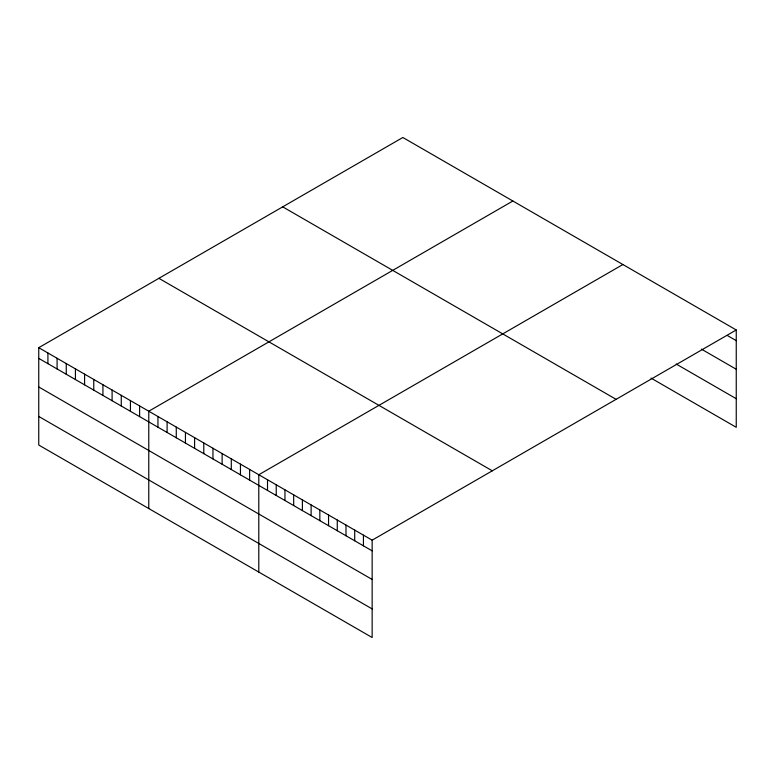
<?xml version="1.0" encoding="UTF-8"?>
<svg xmlns="http://www.w3.org/2000/svg" width="775" height="775" viewBox="0 0 775 775"><rect width="100%" height="100%" fill="white"/><g stroke="black" fill="none" stroke-linecap="round" stroke-linejoin="round"><path stroke-width="1.16" d="M736.25 329.966L372.155 540.175L372.155 637.515L38.75 445.034L38.75 347.694L402.845 137.485L736.25 329.966L736.25 427.306L650.99 378.084M512.876 201.006L148.771 411.215L148.771 508.555M622.897 264.527L258.792 474.736L258.792 572.076M727.531 335.614L736.25 340.651M701.375 349.108L736.25 369.249M676.178 364.027L736.25 398.708M282.701 206.847L616.096 399.338M158.904 278.322L492.299 470.812M38.75 347.694L372.155 540.175M38.75 358.37L372.155 550.86M38.75 386.967L372.155 579.458M38.75 416.437L372.155 608.917M363.436 535.147L363.436 545.823M354.708 530.11L354.708 540.795M345.989 525.072L345.989 535.757M337.27 520.044L337.27 530.72M328.552 515.007L328.552 525.692M319.833 509.969L319.833 520.655M311.114 504.942L311.114 515.617M302.395 499.904L302.395 510.589M293.677 494.867L293.677 505.552M284.958 489.839L284.958 500.514M276.229 484.801L276.229 495.487M267.511 479.764L267.511 490.449M249.627 469.437L249.627 480.122M240.453 464.147L240.453 474.823M231.289 458.858L231.289 469.534M222.125 453.559L222.125 464.244M212.951 448.27L212.951 458.945M203.786 442.971L203.786 453.656M194.612 437.681L194.612 448.357M185.448 432.382L185.448 443.067M176.274 427.093L176.274 437.778M167.109 421.803L167.109 432.479M157.945 416.504L157.945 427.19M139.607 405.916L139.607 416.601M130.432 400.627L130.432 411.312M121.268 395.337L121.268 406.013M112.094 390.038L112.094 400.723M102.93 384.749L102.93 395.424M93.765 379.45L93.765 390.135M84.591 374.16L84.591 384.836M75.427 368.861L75.427 379.547M66.253 363.572L66.253 374.257M57.088 358.282L57.088 368.958M47.914 352.983L47.914 363.669"/></g></svg>
